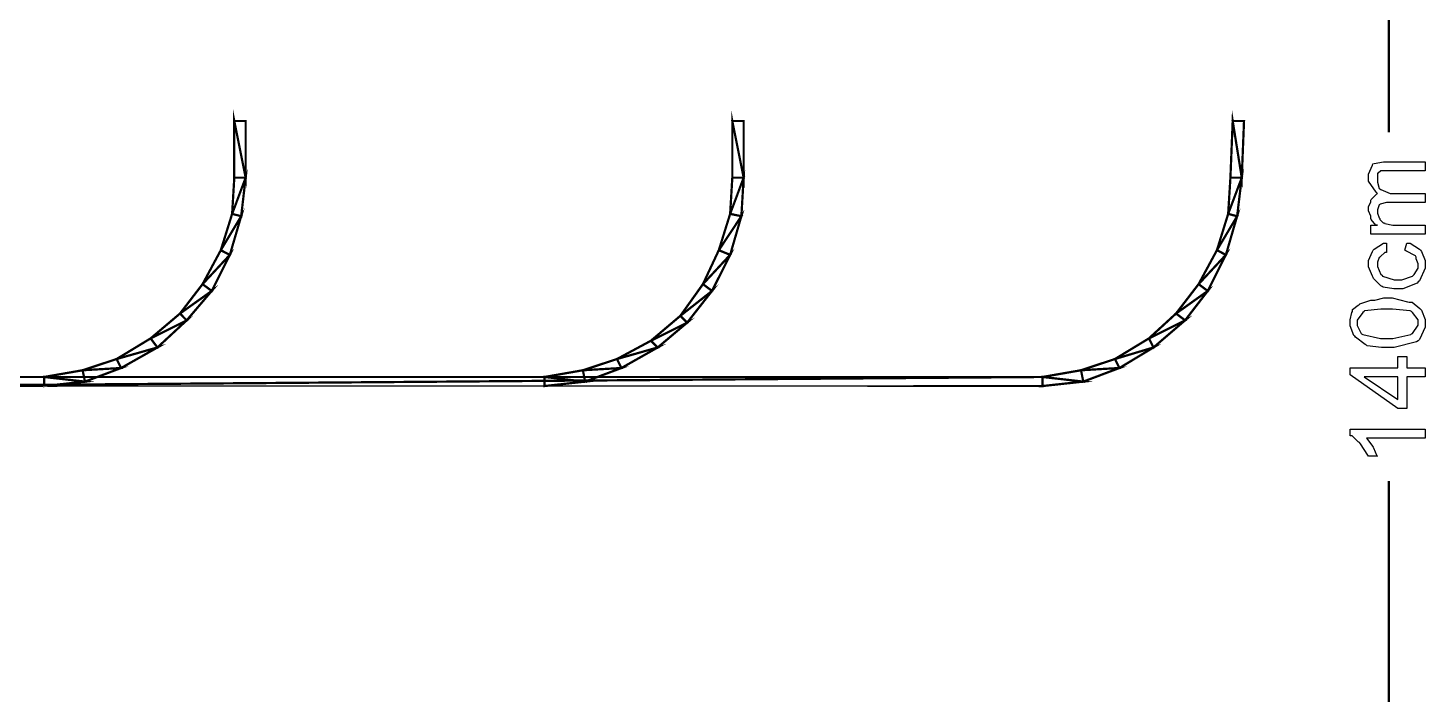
# Model space of a CAD drawing. Header units: metres. Extents: x 3290 to 4536, y 1562 to 1983.
# Drawn here: x 4044.18 to 4058.36, y 1643.27 to 1650.02 of the extents above; entities that cross this region are included whole.
import ezdxf

# ---------------------------------------------------------------- set-up
doc = ezdxf.new("R2010")
doc.units = ezdxf.units.M
for name, color, linetype in [('C00-7E-FF', 150, 'Continuous'), ('CFF-00-00', 1, 'Continuous'), ('CFF-7E-00', 30, 'Continuous')]:
    doc.layers.add(name, color=color, linetype=linetype)

msp = doc.modelspace()

# ---------------------------------------------------------------- linework, layer by layer
at = {"layer": 'C00-7E-FF', "const_width": 0.0229}
for points in [[(4057.99, 1654.287), (4057.99, 1648.963)], [(4057.99, 1640.17), (4057.99, 1645.427)]]:
    msp.add_lwpolyline(points, dxfattribs=at)
at = {"layer": 'CFF-00-00', "const_width": 0.0229}
for points in [[(4046.275, 1648.503), (4046.39, 1648.503), (4046.275, 1649.078), (4046.275, 1648.503)], [(4051.328, 1648.503), (4051.443, 1648.503), (4051.328, 1649.078), (4051.328, 1648.503)], [(4056.382, 1648.503), (4056.497, 1648.503), (4056.405, 1649.078), (4056.382, 1648.503)], [(4046.39, 1648.503), (4046.275, 1649.078), (4046.39, 1649.078), (4046.39, 1648.503)], [(4051.443, 1648.503), (4051.328, 1649.078), (4051.443, 1649.078), (4051.443, 1648.503)], [(4056.497, 1648.503), (4056.405, 1649.078), (4056.52, 1649.078), (4056.497, 1648.503)], [(4046.345, 1648.113), (4046.253, 1648.136), (4046.39, 1648.503), (4046.345, 1648.113)], [(4046.253, 1648.136), (4046.39, 1648.503), (4046.275, 1648.503), (4046.253, 1648.136)], [(4051.42, 1648.113), (4051.306, 1648.136), (4051.443, 1648.503), (4051.42, 1648.113)], [(4051.306, 1648.136), (4051.443, 1648.503), (4051.328, 1648.503), (4051.306, 1648.136)], [(4056.359, 1648.136), (4056.497, 1648.503), (4056.382, 1648.503), (4056.359, 1648.136)], [(4056.45, 1648.113), (4056.359, 1648.136), (4056.497, 1648.503), (4056.45, 1648.113)], [(4046.23, 1647.721), (4046.138, 1647.768), (4046.345, 1648.113), (4046.23, 1647.721)], [(4056.336, 1647.721), (4056.245, 1647.768), (4056.45, 1648.113), (4056.336, 1647.721)], [(4046.138, 1647.768), (4046.345, 1648.113), (4046.253, 1648.136), (4046.138, 1647.768)], [(4051.191, 1647.768), (4051.42, 1648.113), (4051.306, 1648.136), (4051.191, 1647.768)], [(4051.306, 1647.721), (4051.191, 1647.768), (4051.42, 1648.113), (4051.306, 1647.721)], [(4056.245, 1647.768), (4056.45, 1648.113), (4056.359, 1648.136), (4056.245, 1647.768)], [(4045.953, 1647.424), (4046.23, 1647.721), (4046.138, 1647.768), (4045.953, 1647.424)], [(4046.046, 1647.355), (4045.953, 1647.424), (4046.23, 1647.721), (4046.046, 1647.355)], [(4051.03, 1647.424), (4051.306, 1647.721), (4051.191, 1647.768), (4051.03, 1647.424)], [(4051.122, 1647.355), (4051.03, 1647.424), (4051.306, 1647.721), (4051.122, 1647.355)], [(4056.059, 1647.424), (4056.336, 1647.721), (4056.245, 1647.768), (4056.059, 1647.424)], [(4056.152, 1647.355), (4056.059, 1647.424), (4056.336, 1647.721), (4056.152, 1647.355)], [(4045.724, 1647.126), (4046.046, 1647.355), (4045.953, 1647.424), (4045.724, 1647.126)], [(4045.792, 1647.057), (4045.724, 1647.126), (4046.046, 1647.355), (4045.792, 1647.057)], [(4050.801, 1647.103), (4051.122, 1647.355), (4051.03, 1647.424), (4050.801, 1647.103)], [(4050.87, 1647.034), (4050.801, 1647.103), (4051.122, 1647.355), (4050.87, 1647.034)], [(4055.83, 1647.126), (4056.152, 1647.355), (4056.059, 1647.424), (4055.83, 1647.126)], [(4055.922, 1647.057), (4055.83, 1647.126), (4056.152, 1647.355), (4055.922, 1647.057)], [(4045.426, 1646.874), (4045.792, 1647.057), (4045.724, 1647.126), (4045.426, 1646.874)], [(4045.495, 1646.782), (4045.426, 1646.874), (4045.792, 1647.057), (4045.495, 1646.782)], [(4050.502, 1646.85), (4050.87, 1647.034), (4050.801, 1647.103), (4050.502, 1646.85)], [(4050.571, 1646.782), (4050.502, 1646.85), (4050.87, 1647.034), (4050.571, 1646.782)], [(4055.555, 1646.874), (4055.922, 1647.057), (4055.83, 1647.126), (4055.555, 1646.874)], [(4055.601, 1646.782), (4055.555, 1646.874), (4055.922, 1647.057), (4055.601, 1646.782)], [(4045.081, 1646.665), (4045.495, 1646.782), (4045.426, 1646.874), (4045.081, 1646.665)], [(4045.127, 1646.574), (4045.081, 1646.665), (4045.495, 1646.782), (4045.127, 1646.574)], [(4050.158, 1646.665), (4050.571, 1646.782), (4050.502, 1646.85), (4050.158, 1646.665)], [(4050.203, 1646.574), (4050.158, 1646.665), (4050.571, 1646.782), (4050.203, 1646.574)], [(4055.21, 1646.665), (4055.601, 1646.782), (4055.555, 1646.874), (4055.21, 1646.665)], [(4055.256, 1646.574), (4055.21, 1646.665), (4055.601, 1646.782), (4055.256, 1646.574)], [(4044.736, 1646.551), (4045.127, 1646.574), (4045.081, 1646.665), (4044.736, 1646.551)], [(4049.812, 1646.551), (4050.203, 1646.574), (4050.158, 1646.665), (4049.812, 1646.551)], [(4054.866, 1646.551), (4055.256, 1646.574), (4055.21, 1646.665), (4054.866, 1646.551)], [(4042.692, 1646.483), (4042.692, 1646.391), (4054.475, 1646.483), (4042.692, 1646.483)], [(4042.692, 1646.391), (4054.475, 1646.483), (4054.475, 1646.391), (4042.692, 1646.391)], [(4044.345, 1646.483), (4044.76, 1646.436), (4044.736, 1646.551), (4044.345, 1646.483)], [(4044.345, 1646.391), (4044.345, 1646.483), (4044.76, 1646.436), (4044.345, 1646.391)], [(4044.76, 1646.436), (4044.736, 1646.551), (4045.127, 1646.574), (4044.76, 1646.436)], [(4049.423, 1646.483), (4049.835, 1646.436), (4049.812, 1646.551), (4049.423, 1646.483)], [(4049.423, 1646.391), (4049.423, 1646.483), (4049.835, 1646.436), (4049.423, 1646.391)], [(4049.835, 1646.436), (4049.812, 1646.551), (4050.203, 1646.574), (4049.835, 1646.436)], [(4054.475, 1646.483), (4054.889, 1646.436), (4054.866, 1646.551), (4054.475, 1646.483)], [(4054.475, 1646.391), (4054.475, 1646.483), (4054.889, 1646.436), (4054.475, 1646.391)], [(4054.889, 1646.436), (4054.866, 1646.551), (4055.256, 1646.574), (4054.889, 1646.436)]]:
    msp.add_lwpolyline(points, close=True, dxfattribs=at)
at = {"layer": 'CFF-00-00'}
for points in [[(4046.275, 1648.503), (4046.39, 1648.503), (4046.275, 1649.078), (4046.275, 1648.503)], [(4046.39, 1648.503), (4046.275, 1649.078), (4046.39, 1649.078), (4046.39, 1648.503)], [(4051.328, 1648.503), (4051.443, 1648.503), (4051.328, 1649.078), (4051.328, 1648.503)], [(4051.443, 1648.503), (4051.328, 1649.078), (4051.443, 1649.078), (4051.443, 1648.503)], [(4056.382, 1648.503), (4056.497, 1648.503), (4056.405, 1649.078), (4056.382, 1648.503)], [(4056.497, 1648.503), (4056.405, 1649.078), (4056.52, 1649.078), (4056.497, 1648.503)], [(4046.345, 1648.113), (4046.253, 1648.136), (4046.39, 1648.503), (4046.345, 1648.113)], [(4046.253, 1648.136), (4046.39, 1648.503), (4046.275, 1648.503), (4046.253, 1648.136)], [(4051.42, 1648.113), (4051.306, 1648.136), (4051.443, 1648.503), (4051.42, 1648.113)], [(4051.306, 1648.136), (4051.443, 1648.503), (4051.328, 1648.503), (4051.306, 1648.136)], [(4056.45, 1648.113), (4056.359, 1648.136), (4056.497, 1648.503), (4056.45, 1648.113)], [(4056.359, 1648.136), (4056.497, 1648.503), (4056.382, 1648.503), (4056.359, 1648.136)], [(4046.138, 1647.768), (4046.345, 1648.113), (4046.253, 1648.136), (4046.138, 1647.768)], [(4046.23, 1647.721), (4046.138, 1647.768), (4046.345, 1648.113), (4046.23, 1647.721)], [(4051.191, 1647.768), (4051.42, 1648.113), (4051.306, 1648.136), (4051.191, 1647.768)], [(4051.306, 1647.721), (4051.191, 1647.768), (4051.42, 1648.113), (4051.306, 1647.721)], [(4056.245, 1647.768), (4056.45, 1648.113), (4056.359, 1648.136), (4056.245, 1647.768)], [(4056.336, 1647.721), (4056.245, 1647.768), (4056.45, 1648.113), (4056.336, 1647.721)], [(4045.953, 1647.424), (4046.23, 1647.721), (4046.138, 1647.768), (4045.953, 1647.424)], [(4051.03, 1647.424), (4051.306, 1647.721), (4051.191, 1647.768), (4051.03, 1647.424)], [(4056.059, 1647.424), (4056.336, 1647.721), (4056.245, 1647.768), (4056.059, 1647.424)], [(4046.046, 1647.355), (4045.953, 1647.424), (4046.23, 1647.721), (4046.046, 1647.355)], [(4051.122, 1647.355), (4051.03, 1647.424), (4051.306, 1647.721), (4051.122, 1647.355)], [(4056.152, 1647.355), (4056.059, 1647.424), (4056.336, 1647.721), (4056.152, 1647.355)], [(4045.724, 1647.126), (4046.046, 1647.355), (4045.953, 1647.424), (4045.724, 1647.126)], [(4045.792, 1647.057), (4045.724, 1647.126), (4046.046, 1647.355), (4045.792, 1647.057)], [(4050.801, 1647.103), (4051.122, 1647.355), (4051.03, 1647.424), (4050.801, 1647.103)], [(4050.87, 1647.034), (4050.801, 1647.103), (4051.122, 1647.355), (4050.87, 1647.034)], [(4055.83, 1647.126), (4056.152, 1647.355), (4056.059, 1647.424), (4055.83, 1647.126)], [(4055.922, 1647.057), (4055.83, 1647.126), (4056.152, 1647.355), (4055.922, 1647.057)], [(4045.426, 1646.874), (4045.792, 1647.057), (4045.724, 1647.126), (4045.426, 1646.874)], [(4045.495, 1646.782), (4045.426, 1646.874), (4045.792, 1647.057), (4045.495, 1646.782)], [(4050.502, 1646.85), (4050.87, 1647.034), (4050.801, 1647.103), (4050.502, 1646.85)], [(4055.555, 1646.874), (4055.922, 1647.057), (4055.83, 1647.126), (4055.555, 1646.874)], [(4055.601, 1646.782), (4055.555, 1646.874), (4055.922, 1647.057), (4055.601, 1646.782)], [(4050.571, 1646.782), (4050.502, 1646.85), (4050.87, 1647.034), (4050.571, 1646.782)], [(4045.081, 1646.665), (4045.495, 1646.782), (4045.426, 1646.874), (4045.081, 1646.665)], [(4045.127, 1646.574), (4045.081, 1646.665), (4045.495, 1646.782), (4045.127, 1646.574)], [(4050.158, 1646.665), (4050.571, 1646.782), (4050.502, 1646.85), (4050.158, 1646.665)], [(4050.203, 1646.574), (4050.158, 1646.665), (4050.571, 1646.782), (4050.203, 1646.574)], [(4055.21, 1646.665), (4055.601, 1646.782), (4055.555, 1646.874), (4055.21, 1646.665)], [(4055.256, 1646.574), (4055.21, 1646.665), (4055.601, 1646.782), (4055.256, 1646.574)], [(4044.736, 1646.551), (4045.127, 1646.574), (4045.081, 1646.665), (4044.736, 1646.551)], [(4049.812, 1646.551), (4050.203, 1646.574), (4050.158, 1646.665), (4049.812, 1646.551)], [(4054.866, 1646.551), (4055.256, 1646.574), (4055.21, 1646.665), (4054.866, 1646.551)], [(4044.345, 1646.483), (4044.76, 1646.436), (4044.736, 1646.551), (4044.345, 1646.483)], [(4044.76, 1646.436), (4044.736, 1646.551), (4045.127, 1646.574), (4044.76, 1646.436)], [(4049.423, 1646.483), (4049.835, 1646.436), (4049.812, 1646.551), (4049.423, 1646.483)], [(4049.835, 1646.436), (4049.812, 1646.551), (4050.203, 1646.574), (4049.835, 1646.436)], [(4054.475, 1646.483), (4054.889, 1646.436), (4054.866, 1646.551), (4054.475, 1646.483)], [(4054.889, 1646.436), (4054.866, 1646.551), (4055.256, 1646.574), (4054.889, 1646.436)], [(4042.692, 1646.483), (4042.692, 1646.391), (4054.475, 1646.483), (4042.692, 1646.483)], [(4042.692, 1646.391), (4054.475, 1646.483), (4054.475, 1646.391), (4042.692, 1646.391)], [(4044.345, 1646.391), (4044.345, 1646.483), (4044.76, 1646.436), (4044.345, 1646.391)], [(4049.423, 1646.391), (4049.423, 1646.483), (4049.835, 1646.436), (4049.423, 1646.391)], [(4054.475, 1646.391), (4054.475, 1646.483), (4054.889, 1646.436), (4054.475, 1646.391)]]:
    msp.add_lwpolyline(points, close=True, dxfattribs=at)
at = {"layer": 'CFF-7E-00'}
for points in [[(4058.357, 1647.93), (4057.805, 1647.93), (4057.805, 1648.021), (4057.874, 1648.021), (4057.856, 1648.021), (4057.81, 1648.079), (4057.805, 1648.09), (4057.805, 1648.114), (4057.782, 1648.166), (4057.782, 1648.183), (4057.782, 1648.207), (4057.805, 1648.258), (4057.805, 1648.275), (4057.81, 1648.281), (4057.868, 1648.338), (4057.874, 1648.344), (4057.862, 1648.356), (4057.782, 1648.468), (4057.782, 1648.504), (4057.782, 1648.539), (4057.822, 1648.63), (4057.828, 1648.642), (4057.84, 1648.648), (4057.935, 1648.665), (4057.967, 1648.665), (4058.357, 1648.665), (4058.357, 1648.573), (4058.012, 1648.573), (4057.99, 1648.573), (4057.938, 1648.573), (4057.921, 1648.573), (4057.909, 1648.573), (4057.882, 1648.55), (4057.874, 1648.55), (4057.874, 1648.533), (4057.874, 1648.494), (4057.874, 1648.481), (4057.874, 1648.459), (4057.891, 1648.395), (4057.897, 1648.389), (4057.908, 1648.384), (4058.004, 1648.344), (4058.036, 1648.344), (4058.357, 1648.344), (4058.357, 1648.252), (4057.99, 1648.252), (4057.966, 1648.252), (4057.903, 1648.235), (4057.897, 1648.229), (4057.891, 1648.229), (4057.874, 1648.177), (4057.874, 1648.16), (4057.874, 1648.143), (4057.891, 1648.096), (4057.897, 1648.09), (4057.897, 1648.079), (4057.932, 1648.044), (4057.944, 1648.044), (4057.949, 1648.039), (4058.031, 1648.021), (4058.059, 1648.021), (4058.357, 1648.021), (4058.357, 1647.93)], [(4058.15, 1647.768), (4058.173, 1647.838), (4058.207, 1647.838), (4058.299, 1647.78), (4058.311, 1647.768), (4058.322, 1647.756), (4058.357, 1647.662), (4058.357, 1647.63), (4058.357, 1647.585), (4058.299, 1647.459), (4058.288, 1647.447), (4058.276, 1647.435), (4058.13, 1647.378), (4058.081, 1647.378), (4058.041, 1647.378), (4057.932, 1647.395), (4057.921, 1647.401), (4057.909, 1647.406), (4057.834, 1647.481), (4057.829, 1647.492), (4057.823, 1647.504), (4057.783, 1647.599), (4057.783, 1647.63), (4057.783, 1647.665), (4057.823, 1647.756), (4057.829, 1647.768), (4057.84, 1647.78), (4057.935, 1647.838), (4057.967, 1647.838), (4057.967, 1647.745), (4057.95, 1647.745), (4057.904, 1647.705), (4057.899, 1647.699), (4057.892, 1647.694), (4057.875, 1647.647), (4057.875, 1647.63), (4057.875, 1647.602), (4057.909, 1647.521), (4057.921, 1647.515), (4057.926, 1647.504), (4058.042, 1647.469), (4058.081, 1647.469), (4058.121, 1647.469), (4058.23, 1647.504), (4058.241, 1647.515), (4058.247, 1647.521), (4058.288, 1647.586), (4058.288, 1647.607), (4058.288, 1647.63), (4058.265, 1647.682), (4058.265, 1647.699), (4058.259, 1647.711), (4058.162, 1647.762), (4058.15, 1647.768)], [(4057.967, 1646.782), (4057.915, 1646.782), (4057.771, 1646.8), (4057.761, 1646.805), (4057.748, 1646.811), (4057.65, 1646.885), (4057.645, 1646.896), (4057.633, 1646.902), (4057.598, 1647.001), (4057.598, 1647.034), (4057.598, 1647.063), (4057.615, 1647.137), (4057.621, 1647.148), (4057.621, 1647.166), (4057.678, 1647.212), (4057.69, 1647.218), (4057.696, 1647.224), (4057.795, 1647.258), (4057.807, 1647.263), (4057.846, 1647.263), (4057.937, 1647.286), (4057.967, 1647.286), (4058.024, 1647.286), (4058.179, 1647.246), (4058.196, 1647.24), (4058.225, 1647.24), (4058.305, 1647.177), (4058.311, 1647.171), (4058.322, 1647.16), (4058.357, 1647.066), (4058.357, 1647.034), (4058.357, 1646.989), (4058.299, 1646.862), (4058.288, 1646.85), (4058.271, 1646.839), (4058.042, 1646.782), (4057.967, 1646.782)], [(4057.967, 1646.874), (4058.03, 1646.874), (4058.213, 1646.914), (4058.219, 1646.919), (4058.231, 1646.925), (4058.288, 1647.007), (4058.288, 1647.034), (4058.288, 1647.063), (4058.231, 1647.137), (4058.219, 1647.148), (4058.207, 1647.154), (4058.026, 1647.171), (4057.967, 1647.171), (4057.909, 1647.171), (4057.743, 1647.154), (4057.738, 1647.148), (4057.726, 1647.137), (4057.667, 1647.06), (4057.667, 1647.034), (4057.667, 1647.006), (4057.707, 1646.925), (4057.713, 1646.919), (4057.724, 1646.914), (4057.906, 1646.874), (4057.967, 1646.874)], [(4058.357, 1646.483), (4058.173, 1646.483), (4058.173, 1646.162), (4058.081, 1646.162), (4057.598, 1646.505), (4057.598, 1646.574), (4058.081, 1646.574), (4058.081, 1646.69), (4058.173, 1646.69), (4058.173, 1646.574), (4058.357, 1646.574), (4058.357, 1646.483)], [(4058.081, 1646.483), (4057.738, 1646.483), (4058.081, 1646.253), (4058.081, 1646.483)], [(4058.357, 1645.955), (4058.357, 1645.863), (4057.761, 1645.863), (4057.765, 1645.858), (4057.823, 1645.783), (4057.829, 1645.771), (4057.834, 1645.766), (4057.869, 1645.685), (4057.875, 1645.679), (4057.783, 1645.679), (4057.777, 1645.691), (4057.702, 1645.806), (4057.69, 1645.818), (4057.678, 1645.824), (4057.618, 1645.886), (4057.598, 1645.886), (4057.598, 1645.955), (4058.357, 1645.955)]]:
    msp.add_lwpolyline(points, close=True, dxfattribs=at)

doc.saveas('drawing.dxf')
